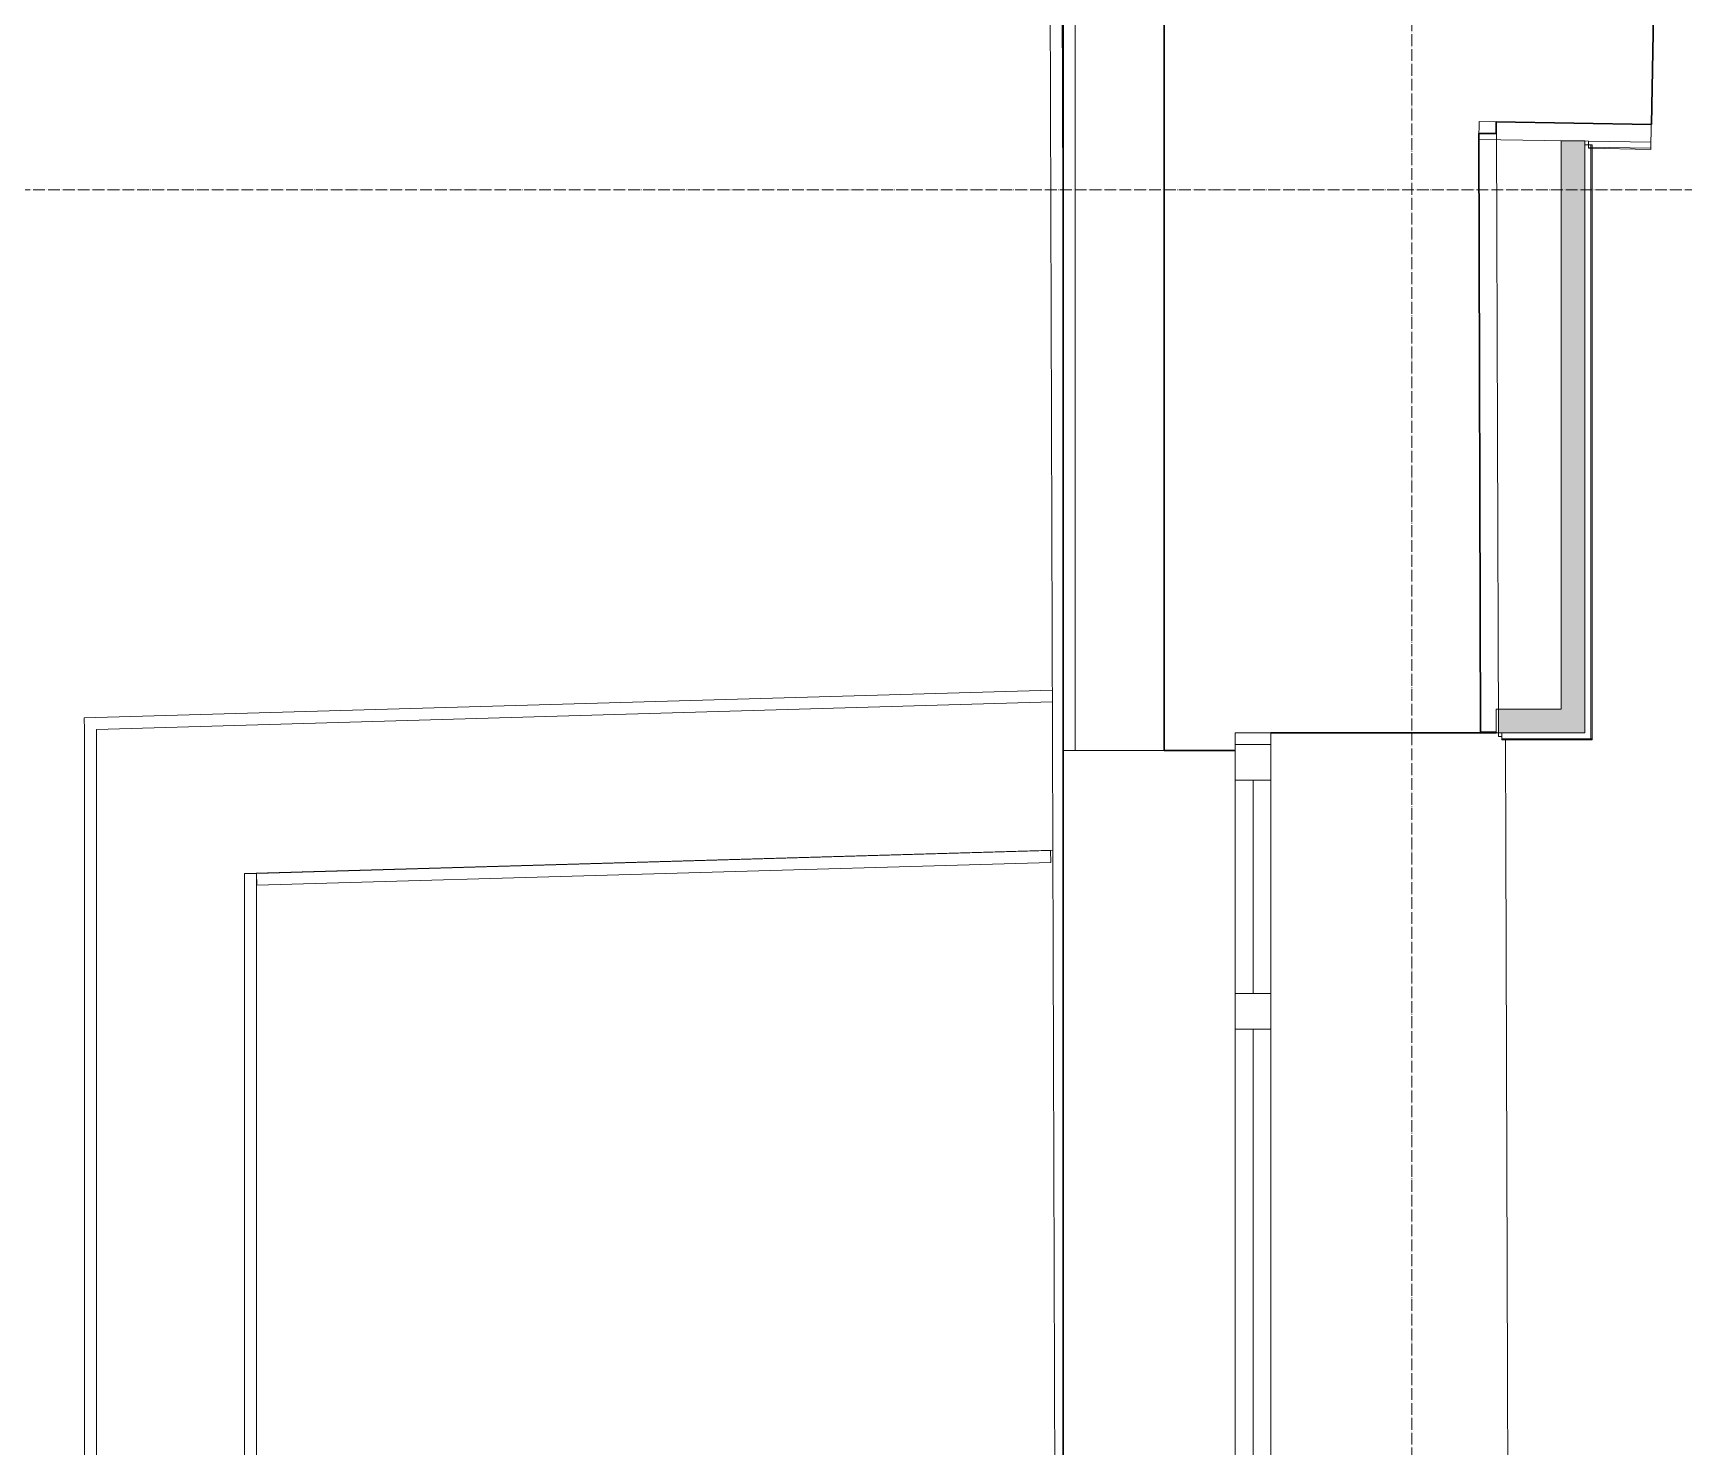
# Model space of a CAD drawing. Header units: millimetres. Extents: x -42533 to 645315, y 3457 to 82611.
# Drawn here: x 70273 to 73058, y 66900 to 69285 of the extents above; entities that cross this region are included whole.
import ezdxf

# ---------------------------------------------------------------- set-up
doc = ezdxf.new("R2010")
doc.units = ezdxf.units.MM
doc.linetypes.add('ADSK_Линия сетки', pattern=[25, 20, -2.5, 0, -2.5])
for name, color, linetype, lineweight in [('_ Окна', 7, 'Continuous', 9), ('Окна', 7, 'Continuous', 9), ('Оси', 253, 'Continuous', 9), ('Стены внутренние', 7, 'Continuous', 18), ('Стены наружные', 7, 'Continuous', 18), ('Стены несущие', 7, 'Continuous', 30), ('Стены отделка', 7, 'Continuous', 30), ('Стены штриховка', 7, 'Continuous', 9), ('ШТРИХОВКА', 252, 'Continuous', 15)]:
    doc.layers.add(name, color=color, linetype=linetype, lineweight=lineweight)

# ---------------------------------------------------------------- blocks, each defined once
blk = doc.blocks.new('1 этаж')
at = {"layer": 'Стены внутренние'}
for points in [[(46698.925, 35817.714), (46698.925, 36816.161), (46658.925, 36816.161), (46658.925, 35817.714)], [(46599.259, 35817.714), (46658.925, 35817.714), (46658.925, 35857.714), (46552.708, 35857.714), (46552.855, 35818.714), (46552.876, 35817.714)]]:
    blk.add_hatch(color=8, dxfattribs=at).paths.add_polyline_path(points)
at = {"layer": '_ Окна', "color": 8, "lineweight": 18}
for p, q in [((46169.055, 35817.714), (46109.055, 35817.714)), ((46109.055, 35817.714), (46109.055, 35737.714)), ((46169.055, 35737.714), (46169.055, 35817.714)), ((46109.055, 35737.714), (46169.055, 35737.714)), ((46109.055, 35377.714), (46169.055, 35377.714)), ((46109.055, 35317.714), (46109.055, 35377.714)), ((46169.055, 35377.714), (46169.055, 35317.714)), ((46169.055, 35317.714), (46109.055, 35317.714))]:
    blk.add_line(p, q, dxfattribs=at)
at = {"layer": '_ Окна', "color": 8}
for p, q in [((46169.055, 35797.714), (46109.055, 35797.714)), ((46139.055, 35377.714), (46139.055, 35737.714)), ((46139.055, 34527.714), (46139.055, 35317.714))]:
    blk.add_line(p, q, dxfattribs=at)
at = {"layer": 'Окна', "color": 8}
for p, q in [((46109.055, 35817.714), (46109.055, 35737.714)), ((46169.055, 35817.714), (46109.055, 35817.714)), ((46169.055, 35737.714), (46169.055, 35817.714)), ((46109.055, 35377.714), (46109.055, 35737.714)), ((46169.055, 35737.714), (46169.055, 35377.714)), ((46109.055, 35377.714), (46109.055, 35317.714)), ((46169.055, 35317.714), (46169.055, 35377.714)), ((46109.055, 34527.714), (46109.055, 35317.714)), ((46169.055, 35317.714), (46169.055, 34527.714))]:
    blk.add_line(p, q, dxfattribs=at)
at = {"layer": 'Оси', "color": 8, "linetype": 'ADSK_Линия сетки'}
for p, q in [((46406.766, -4162.595), (46406.766, 44411.9)), ((-9557.528, 36733.902), (56672.201, 36733.902))]:
    blk.add_line(p, q, dxfattribs=at)
at = {"layer": 'Стены внутренние', "color": 8}
for p, q in [((44187.978, 35823.479), (45800.65, 35869.876)), ((44187.978, 29813.195), (44187.978, 35823.479)), ((46522.854, 35818.714), (46522.857, 35817.714)), ((46552.858, 35817.714), (46552.876, 35811.696)), ((45801.424, 35619.795), (44437.978, 35580.568)), ((44437.978, 35580.568), (44437.978, 29813.195))]:
    blk.add_line(p, q, dxfattribs=at)
at = {"layer": 'Стены наружные', "color": 8}
for p, q in [((45819.055, 29926.845), (45790.851, 39033.902)), ((45810.851, 39033.902), (45819.055, 36384.962)), ((45819.055, 36384.962), (45819.055, 36384.962)), ((44167.403, 35842.895), (45800.588, 35889.883)), ((44167.978, 35822.903), (44167.403, 35842.895)), ((44167.978, 29813.195), (44167.978, 35822.903)), ((45819.055, 34052.714), (45819.055, 35787.714)), ((46552.876, 35811.696), (46558.876, 35811.714)), ((46564.895, 35805.795), (46570.364, 34039.714)), ((45818.055, 35772.714), (45819.055, 35772.714)), ((45818.055, 34067.714), (45818.055, 35772.714)), ((44457.978, 35580.568), (45797.423, 35619.104)), ((45797.999, 35599.113), (44458.553, 35560.576)), ((45797.999, 35599.113), (45797.423, 35619.104)), ((44437.978, 29793.195), (44437.978, 35580.568)), ((44457.978, 35580.568), (44437.978, 35580.568)), ((44457.978, 35580.568), (44457.978, 30622.24)), ((44458.553, 35560.576), (44457.978, 35580.568))]:
    blk.add_line(p, q, dxfattribs=at)
at = {"layer": 'Стены несущие', "color": 8}
for p, q in [((45989.055, 35787.714), (45989.055, 43687.707)), ((46811.387, 36843.925), (46818.828, 37283.862)), ((46549.055, 36828.533), (46549.055, 36848.362)), ((46549.055, 36848.362), (46811.387, 36843.925)), ((46519.727, 36828.442), (46549.055, 36828.533)), ((46519.727, 36828.442), (46522.854, 35818.714)), ((46169.055, 35817.714), (46549.055, 35817.714)), ((46522.854, 35818.714), (46522.854, 35818.714)), ((46549.055, 35818.714), (46522.854, 35818.714)), ((46549.055, 35817.714), (46549.055, 35818.714)), ((45989.055, 35787.714), (46109.055, 35787.714))]:
    blk.add_line(p, q, dxfattribs=at)
at = {"layer": 'Стены отделка', "color": 8, "lineweight": 9}
for p, q in [((45818.055, 39033.902), (45818.055, 35772.714)), ((45819.055, 35787.714), (45819.055, 39033.902)), ((46520.264, 36848.849), (46519.757, 36818.853)), ((46549.055, 36848.362), (46520.264, 36848.849)), ((46519.757, 36818.853), (46705.026, 36815.72)), ((46549.727, 36828.535), (46549.055, 36828.533)), ((46552.855, 35818.714), (46549.727, 36828.535)), ((46809.805, 36801.946), (46810.515, 36843.94)), ((46698.925, 36816.161), (46658.925, 36816.161)), ((46658.925, 36816.161), (46658.925, 35857.714)), ((46698.925, 36816.161), (46698.925, 35817.714)), ((46710.925, 36809.721), (46698.925, 36809.721)), ((46705.026, 36815.72), (46704.823, 36803.722)), ((46704.823, 36803.722), (46809.805, 36801.946)), ((46710.925, 35807.714), (46710.925, 36809.721)), ((46658.925, 35857.714), (46548.925, 35857.714)), ((46548.925, 35857.714), (46548.925, 35817.714)), ((46522.857, 35817.714), (46522.857, 35817.714)), ((46522.857, 35817.714), (46552.858, 35817.714)), ((46698.925, 35817.714), (46549.055, 35817.714)), ((46552.858, 35817.714), (46552.855, 35818.714)), ((46558.876, 35817.714), (46558.876, 35805.714)), ((45819.055, 35787.714), (45839.055, 35787.714)), ((45839.055, 35787.714), (45989.055, 35787.714)), ((46558.876, 35805.714), (46708.925, 35805.714))]:
    blk.add_line(p, q, dxfattribs=at)
at = {"layer": 'Стены штриховка', "color": 8}
for p, q in [((45839.055, 35787.714), (45839.055, 39033.902)), ((45839.055, 39033.902), (45839.055, 35787.714)), ((46704.857, 36805.721), (46809.839, 36803.946)), ((46705.026, 36815.72), (46810.008, 36813.944)), ((46708.925, 36809.721), (46708.925, 35805.714)), ((46710.925, 35807.714), (46558.876, 35807.714)), ((46708.925, 35805.714), (46710.925, 35805.714)), ((46710.925, 35805.714), (46710.925, 35807.714))]:
    blk.add_line(p, q, dxfattribs=at)

msp = doc.modelspace()

# ---------------------------------------------------------------- block references
at = {"layer": 'ШТРИХОВКА'}
msp.add_blockref('1 этаж', (26191.6, 32286.7), dxfattribs=at)

doc.saveas('drawing.dxf')
